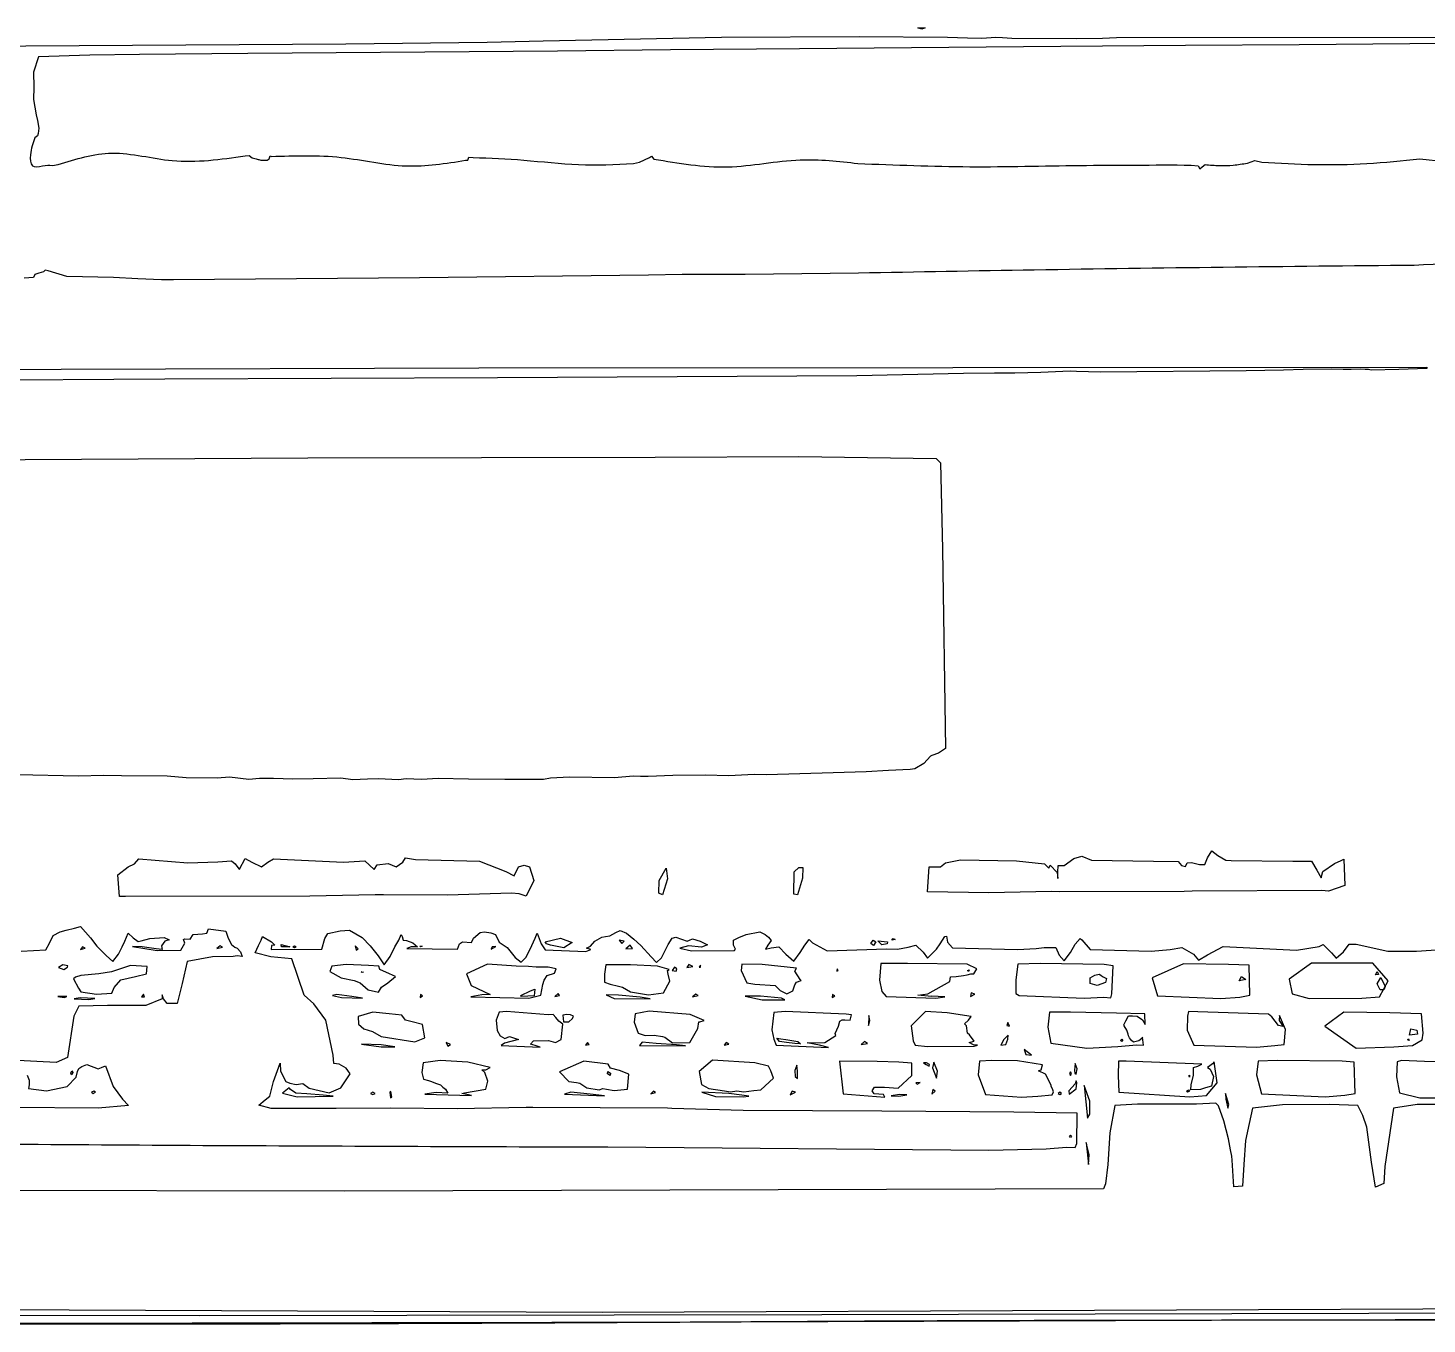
# Model space of a CAD drawing. Extents: x 14 to 139, y 93 to 208.
# Drawn here: x 42.3 to 95, y 93.2 to 142 of the extents above; entities that cross this region are included whole.
import ezdxf

# ---------------------------------------------------------------- set-up
doc = ezdxf.new("R2010")
doc.units = 0
doc.layers.add('Edge.Cuts', color=7, linetype='CONTINUOUS')
doc.layers.add('SilkS', color=7, linetype='CONTINUOUS')

msp = doc.modelspace()

# ---------------------------------------------------------------- linework, layer by layer
at = {"layer": 'Edge.Cuts', "color": 1}
msp.add_lwpolyline([(68.85843, 93.28473), (68.859008, 93.284985)], dxfattribs=at)
for points, knots in [([(27.629573, 128.146972), (27.633612, 127.653797), (27.642179, 126.607806), (27.668224, 125.192339), (27.704589, 124.143363), (27.731776, 123.423682), (27.743665, 122.799549), (27.777162, 121.578742), (27.711573, 120.04285), (27.955552, 118.92308), (27.759556, 118.055845), (28.058505, 118.025508), (28.226519, 118.010953), (28.405358, 118.120189), (28.618988, 117.875674), (28.451527, 117.124986), (28.617814, 115.931576), (28.594785, 114.579041), (28.604068, 113.743248), (28.593358, 113.163566), (27.612513, 113.436545), (26.526217, 113.199928), (24.441852, 113.293834), (22.575608, 113.228073), (21.164554, 113.244314), (20.412408, 113.146917), (19.886578, 112.988992), (19.386072, 112.752895), (18.772765, 111.986294), (18.32937, 109.977035), (17.21621, 107.123915), (16.369851, 104.293687), (15.655627, 101.952917), (15.094991, 100.143037), (14.591611, 98.537441), (14.246185, 97.435625), (14.072608, 96.821368), (14.000506, 96.382756), (13.952852, 96.011261), (13.903482, 95.676612), (13.832994, 95.250538), (13.771297, 94.77483), (13.776734, 94.317508), (13.82863, 93.956018), (14.097819, 93.794168), (14.470472, 93.705022), (15.075827, 93.598193), (15.983602, 93.534865), (16.98261, 93.465911), (17.984351, 93.426465), (19.098922, 93.446396), (20.585053, 93.420157), (22.818788, 93.386335), (25.974095, 93.332523), (30.14947, 93.281328), (36.070209, 93.199411), (44.86167, 93.199048), (56.163332, 93.21493), (64.672505, 93.261715), (68.85843, 93.28473)], [0, 0, 0, 0, 1.479565, 3.138056, 4.247098, 4.627908, 5.299303, 6.115963, 8.32182, 9.63419, 10.096083, 10.229372, 10.445683, 10.628923, 10.736339, 11.304368, 12.740702, 14.448658, 15.219344, 15.425239, 15.968114, 17.356447, 19.289845, 21.925924, 23.059864, 23.505213, 24.194715, 24.706843, 25.129506, 27.080379, 30.729912, 34.373716, 35.919853, 38.074387, 40.057405, 40.967343, 41.539541, 41.969817, 42.299156, 42.663482, 42.98396, 43.597089, 44.086612, 44.390271, 44.607085, 44.972176, 45.548638, 46.443966, 47.701682, 48.552988, 49.450329, 51.045081, 53.011707, 56.152458, 60.512282, 65.538814, 73.916172, 86.886081, 99.444015, 99.444015, 99.444015, 99.444015]), ([(86.92611, 93.350235), (90.987756, 93.353391), (99.208665, 93.359778), (109.589867, 93.423206), (116.125173, 93.407892), (118.789651, 93.471242), (119.596422, 93.485972), (120.958597, 93.507667), (123.099832, 93.548381), (126.036731, 93.611547), (129.055629, 93.683776), (131.885295, 93.749444), (134.262424, 93.798114), (136.040338, 93.8296), (137.062408, 93.843755), (137.535922, 93.862785), (137.811046, 93.946734), (138.022933, 94.017022), (138.194986, 94.070357), (138.386287, 94.123026), (138.580223, 94.182372), (138.762157, 94.298575), (138.906842, 94.491549), (138.922589, 94.901496), (138.825796, 95.648732), (138.710813, 96.452629), (138.560729, 97.2939), (138.323603, 98.268107), (138.069734, 99.326678), (137.834653, 100.300286), (137.712361, 100.80961), (137.592917, 101.326912), (137.430536, 102.039659), (137.192951, 103.03007), (136.938527, 104.063343), (136.738308, 104.901217), (136.604568, 105.461051), (136.573573, 105.74421), (136.562873, 105.841972)], [0, 0, 0, 0, 12.18483, 24.662509, 31.145266, 31.78847, 32.658131, 33.565978, 35.875511, 39.082993, 42.378647, 44.935004, 47.573652, 49.513572, 50.264814, 50.646687, 50.926104, 51.123222, 51.317191, 51.46607, 51.719083, 51.922105, 52.104538, 52.417963, 53.10424, 54.390731, 54.842115, 55.668655, 57.396834, 58.108766, 58.673303, 58.968231, 59.7015, 60.866294, 62.023872, 62.893233, 63.452381, 63.747228, 63.747228, 63.747228, 63.747228]), ([(68.859008, 93.284985), (70.763741, 93.296375), (74.832042, 93.320703), (80.854426, 93.342287), (84.97207, 93.347677), (86.92611, 93.350235)], [0, 0, 0, 0, 5.714302, 12.205118, 18.067243, 18.067243, 18.067243, 18.067243])]:
    msp.add_open_spline(points, degree=3, knots=knots, dxfattribs=at)
at = {"layer": 'SilkS', "color": 7}
for points in [[(75.864975, 142.010445), (76.140975, 142.010445), (76.021702, 141.968595), (75.864975, 142.010445)], [(45.79536, 109.301738), (45.733635, 110.121495), (46.12464, 110.419905), (46.35348, 110.536433), (46.51953, 110.723678), (48.371557, 110.568518), (49.497652, 110.605793), (50.008072, 110.643068), (50.14518, 110.527703), (50.285647, 110.341793), (50.309797, 110.335043), (50.5251, 110.73609), (50.78052, 110.589975), (51.14094, 110.419965), (51.37494, 110.58981), (51.588585, 110.720835), (54.23307, 110.589938), (55.033807, 110.645888), (55.21239, 110.484548), (55.390972, 110.323208), (55.494772, 110.498963), (55.908397, 110.547338), (56.216985, 110.419958), (56.470245, 110.589803), (56.562367, 110.759588), (56.948692, 110.693888), (59.35227, 110.632538), (60.345862, 110.239298), (60.660442, 110.083493), (60.821505, 110.421743), (61.041232, 110.481218), (61.24149, 110.419943), (61.400377, 109.907423), (61.11663, 109.315958), (60.843502, 109.40088), (60.561202, 109.42683), (58.152922, 109.3482), (55.738755, 109.36935), (55.4262, 109.3641), (52.957365, 109.318275), (46.015012, 109.2978), (45.795405, 109.3023)], [(76.235527, 109.479383), (76.290352, 110.421233), (76.72113, 110.417483), (76.905225, 110.570363), (77.469907, 110.679653), (79.580265, 110.637653), (80.64024, 110.527838), (80.808382, 110.363648), (80.851432, 110.47683), (81.119677, 110.207363), (81.135652, 109.97433), (81.143527, 110.218485), (81.151402, 110.462633), (81.37974, 110.462633), (81.7446, 110.730983), (82.0446, 110.8221), (82.41309, 110.670255), (84.74874, 110.63268), (85.66905, 110.618055), (85.80051, 110.463758), (85.949482, 110.433308), (86.008057, 110.568945), (86.17641, 110.577045), (86.479995, 110.50512), (86.67378, 110.50512), (86.784262, 110.759888), (86.937532, 111.014655), (87.164565, 110.84481), (87.466545, 110.671718), (87.66918, 110.650193), (89.990047, 110.629868), (90.69726, 110.636618), (90.899362, 110.29221), (91.0626, 110.00829), (91.1214, 110.244893), (91.558155, 110.54748), (91.811895, 110.660985), (91.918702, 110.71086), (91.955152, 109.72059), (91.33971, 109.502168), (91.086135, 109.528118), (86.202997, 109.502243), (85.905765, 109.491068), (81.203497, 109.478468), (80.902125, 109.488893), (78.542917, 109.435793), (76.235647, 109.479518)], [(66.10464, 109.422608), (66.11904, 109.899173), (66.386317, 110.371403), (66.441142, 109.959968), (66.246832, 109.358415), (66.104662, 109.422615)], [(71.201347, 109.386683), (71.208097, 110.228828), (71.38611, 110.398665), (71.533995, 110.398665), (71.522895, 109.98615), (71.32983, 109.358378), (71.2014, 109.386653)], [(62.532247, 107.36385), (62.0352, 107.463053), (61.875975, 107.512478), (61.83165, 107.592923), (62.400615, 107.725193), (62.847937, 107.56968), (62.532255, 107.363865)], [(64.803907, 107.617455), (64.61283, 107.659905), (64.72149, 107.532518), (64.803907, 107.61744)], [(74.102835, 107.530785), (74.183212, 107.659665), (74.290365, 107.589915), (74.19837, 107.45163), (74.102835, 107.5308)], [(74.506215, 107.478435), (74.358247, 107.631555), (74.730135, 107.597205), (74.714985, 107.517135), (74.506222, 107.478435)], [(74.891115, 107.655263), (74.93454, 107.718938), (75.00987, 107.680913), (74.891115, 107.655263)], [(44.497012, 107.352045), (44.404995, 107.405145), (44.325075, 107.3046), (44.497012, 107.352075)], [(49.677435, 107.394465), (49.587727, 107.447565), (49.464322, 107.345543), (49.677435, 107.394518)], [(51.900555, 107.408625), (51.885255, 107.490105), (52.211505, 107.400735), (51.900555, 107.40861)], [(52.320412, 107.404875), (52.384087, 107.447325), (52.447762, 107.404875), (52.384087, 107.362425), (52.320412, 107.404875)], [(54.77757, 107.33472), (54.669907, 107.447588), (54.703657, 107.281088), (54.777607, 107.334713)], [(57.110527, 107.4339), (57.19191, 107.4309), (57.136185, 107.408625), (57.110535, 107.434275)], [(59.972482, 107.41299), (59.834805, 107.404515), (59.796105, 107.318625), (59.972475, 107.413013)], [(65.119327, 107.34444), (65.027145, 107.46966), (64.869277, 107.33493), (65.119327, 107.344455)], [(43.70085, 106.555958), (43.830742, 106.64088), (43.849492, 106.68333), (43.65591, 106.72578), (43.48857, 106.626705), (43.70088, 106.555905)], [(45.50544, 105.660803), (45.59301, 105.870233), (45.84513, 106.167765), (46.397115, 106.28127), (46.810365, 106.393215), (46.840065, 106.66545), (46.209022, 106.7058), (45.486712, 106.460408), (45.011692, 106.386083), (44.337735, 106.322333), (44.130855, 106.257308), (44.056005, 106.195958), (44.25282, 105.850395), (44.337742, 105.706635), (44.92158, 105.624698), (45.505417, 105.660773)], [(55.55388, 105.696053), (55.664722, 105.884978), (55.89585, 106.048365), (56.184345, 106.285088), (55.96143, 106.389023), (55.59636, 106.555883), (55.56396, 106.680263), (55.175347, 106.703738), (54.333262, 106.744613), (53.791882, 106.679813), (53.722282, 106.472138), (54.144195, 106.231305), (54.63648, 106.13577), (54.86478, 106.046363), (55.165305, 105.79062), (55.553895, 105.69606)], [(61.21596, 105.466635), (61.665952, 105.579412), (61.738177, 105.990518), (61.789177, 106.15167), (61.89834, 106.329255), (62.17434, 106.41174), (62.24139, 106.573898), (61.943797, 106.642523), (61.495312, 106.640273), (61.198777, 106.664723), (60.738352, 106.679048), (59.658922, 106.745573), (58.859347, 106.381605), (59.039805, 105.947145), (59.751022, 105.605325), (59.442067, 105.597375), (59.02863, 105.51606), (61.215922, 105.46671)], [(66.281122, 105.667553), (66.530197, 106.110465), (66.464947, 106.381058), (66.438622, 106.513515), (66.502297, 106.554315), (66.05646, 106.67601), (65.042092, 106.724535), (64.107952, 106.726035), (64.060777, 106.375568), (64.060777, 106.072208), (64.27308, 105.995663), (64.59366, 105.918945), (64.742272, 105.880845), (65.037375, 105.706793), (65.724307, 105.59724), (66.281062, 105.66729)], [(66.757102, 106.488758), (66.782902, 106.57368), (66.700485, 106.64088), (66.61824, 106.5174), (66.757132, 106.488825)], [(67.390882, 106.658295), (67.234792, 106.73712), (67.171117, 106.62765), (67.390897, 106.658325)], [(67.674435, 106.714245), (67.631085, 106.63512), (67.682235, 106.63512), (67.674435, 106.71441)], [(71.152185, 105.74913), (71.235367, 105.973785), (71.297842, 106.069185), (71.470267, 106.135785), (71.438392, 106.16871), (71.235472, 106.48209), (71.300422, 106.602983), (70.005367, 106.734848), (69.241072, 106.746923), (69.214447, 106.513388), (69.425475, 106.0449), (69.72936, 106.002825), (70.48653, 105.95085), (70.683997, 105.759645), (70.931865, 105.632483), (71.152177, 105.749093)], [(72.87147, 106.515983), (72.830895, 106.578308), (72.81417, 106.49088), (72.87147, 106.516005)], [(76.384942, 105.540225), (75.864, 105.587325), (76.238407, 105.63285), (77.07273, 106.10241), (77.096355, 106.278465), (77.308665, 106.29174), (77.584657, 106.330815), (77.725185, 106.347015), (77.863185, 106.388115), (77.983072, 106.390365), (78.094185, 106.575592), (77.723235, 106.747747), (75.472312, 106.772722), (74.469315, 106.77315), (74.427765, 106.149397), (74.513287, 105.719482), (74.680417, 105.535755), (76.544355, 105.473205), (76.884037, 105.515355), (76.384957, 105.54063)], [(77.733667, 106.514145), (77.799892, 106.532895), (77.773192, 106.47102), (77.733667, 106.514145)], [(82.12794, 105.475987), (82.877362, 105.515212), (83.138482, 105.488587), (83.181382, 105.629512), (83.230957, 106.685115), (82.881502, 106.74384), (80.477092, 106.77129), (79.63086, 106.752165), (79.56201, 106.16763), (79.55901, 105.648945), (79.686397, 105.57432), (82.127895, 105.476092)], [(87.286935, 105.457252), (88.002367, 105.513877), (88.37325, 105.583627), (88.344075, 106.710367), (87.571995, 106.736542), (85.871325, 106.764967), (84.698662, 106.235362), (84.89943, 105.562582), (87.286965, 105.45729)], [(92.596312, 105.476692), (93.261127, 105.523492), (93.584257, 106.119502), (93.005512, 106.78338), (90.699097, 106.78788), (89.855827, 106.18377), (89.969287, 105.6402), (90.612427, 105.452782), (92.596312, 105.476932)], [(93.11331, 106.349482), (93.170235, 106.47099), (93.21966, 106.357485), (93.113272, 106.34946)], [(54.902557, 106.457505), (54.983947, 106.454505), (54.928222, 106.43223), (54.902572, 106.45788)], [(82.35627, 106.027132), (82.36377, 106.234477), (82.533075, 106.34361), (82.69977, 106.37001), (82.75632, 106.338135), (82.82232, 106.286385), (82.976955, 106.216635), (82.941105, 106.057492), (82.624972, 105.951712), (82.35666, 106.02699)], [(87.97458, 106.122165), (88.06185, 106.286295), (88.221075, 106.173765), (87.97458, 106.122165)], [(93.284542, 105.782415), (93.167775, 106.008562), (93.30993, 106.25412), (93.473527, 105.906892), (93.416452, 105.783195), (93.284497, 105.782445)], [(43.807005, 105.536902), (43.467315, 105.536902), (43.713975, 105.499477), (43.807005, 105.536902)], [(44.868525, 105.454335), (44.316532, 105.48636), (44.082997, 105.451935), (44.63499, 105.41991), (44.868525, 105.454335)], [(46.733332, 105.520252), (46.694332, 105.621862), (46.61649, 105.522787), (46.733317, 105.520537)], [(54.949447, 105.469027), (54.549607, 105.535777), (53.981407, 105.609802), (53.814907, 105.574852), (54.149565, 105.49143), (54.949447, 105.469005)], [(57.203407, 105.561277), (57.132607, 105.614377), (57.114907, 105.494497), (57.20337, 105.561322)], [(60.939967, 105.53601), (60.905317, 105.57291), (61.279612, 105.745575), (61.442535, 105.80865), (61.417635, 105.56439), (60.939952, 105.535965)], [(62.362402, 105.576427), (62.319952, 105.649477), (62.191087, 105.53934), (62.362417, 105.576465)], [(65.780505, 105.448117), (65.40897, 105.511043), (64.59474, 105.578168), (64.130497, 105.599392), (64.427985, 105.453082), (65.780505, 105.447832)], [(67.595917, 105.568778), (67.506217, 105.621878), (67.382805, 105.519863), (67.595917, 105.568763)], [(70.854577, 105.40476), (70.727197, 105.467085), (69.94167, 105.548385), (69.358357, 105.549068), (70.00536, 105.414188), (70.854577, 105.404738)], [(72.74409, 105.561128), (72.651877, 105.614228), (72.634402, 105.494505), (72.74409, 105.56118)], [(78.009232, 105.616478), (77.874412, 105.668453), (77.857087, 105.536903), (78.00924, 105.616463)], [(56.918347, 103.823355), (57.291105, 103.972673), (57.202957, 104.483708), (56.81586, 104.585093), (56.564272, 104.643968), (56.425552, 104.830823), (55.95081, 104.879873), (55.333417, 104.947298), (54.788107, 104.784683), (54.791857, 104.49573), (54.993705, 104.32197), (55.15647, 104.26767), (55.32, 104.22072), (55.64901, 104.03184), (56.918107, 103.823348)], [(61.64406, 103.620292), (61.450477, 103.684492), (61.279687, 103.734592), (61.392045, 103.86147), (61.959067, 103.88067), (62.22138, 103.795747), (62.431987, 103.912515), (62.494237, 104.493825), (62.342985, 104.6025), (62.227027, 104.7405), (62.128897, 104.860297), (61.93782, 104.842447), (60.366765, 104.966347), (60.096945, 104.949547), (59.9787, 104.647597), (60.025575, 104.256832), (60.1332, 104.048752), (60.310575, 103.94952), (60.489855, 104.03283), (60.818925, 103.918102), (60.292432, 103.779547), (60.165045, 103.688242), (61.644007, 103.620292)], [(67.277182, 103.79808), (67.582905, 104.334735), (67.618005, 104.585955), (67.64883, 104.57433), (67.823355, 104.636205), (67.287915, 104.855655), (65.745135, 104.98503), (65.21946, 104.886607), (65.18676, 104.568705), (65.33376, 104.149192), (65.593507, 104.070622), (65.932432, 104.072872), (66.24591, 104.028997), (66.332557, 103.996522), (66.629782, 103.784887), (67.277242, 103.798237)], [(72.502957, 103.615117), (72.1638, 103.70019), (71.699242, 103.784085), (72.36285, 103.79916), (72.777142, 104.069302), (72.753442, 104.135377), (72.877102, 104.419477), (72.929752, 104.60244), (73.011082, 104.65554), (73.119367, 104.65605), (73.315987, 104.64435), (73.363312, 104.83845), (73.168387, 104.870025), (70.873792, 104.968297), (70.44441, 104.929147), (70.37061, 104.283967), (70.448122, 103.931595), (70.525252, 103.704772), (72.503055, 103.615042)], [(77.988427, 103.665915), (78.115425, 103.70379), (77.966812, 103.70829), (77.799472, 103.79556), (77.990542, 103.857435), (77.813865, 104.096355), (77.733277, 104.15328), (77.699902, 104.432572), (77.622307, 104.50914), (77.77242, 104.643705), (77.881852, 104.776635), (76.968945, 104.920575), (76.161615, 104.9703), (75.61827, 104.431305), (75.69042, 103.86468), (75.767272, 103.706917), (76.22589, 103.645642), (77.988405, 103.666192)], [(83.401807, 103.64994), (84.102405, 103.70799), (84.367785, 103.70574), (84.326835, 104.008237), (84.30771, 103.947412), (84.195487, 103.859325), (83.985607, 103.811175), (83.911282, 103.8735), (83.844907, 103.982212), (83.803132, 104.047537), (83.784607, 104.114062), (83.741482, 104.26698), (83.645947, 104.43162), (83.624722, 104.47272), (83.699047, 104.617207), (83.798497, 104.804317), (83.957722, 104.811067), (84.13584, 104.797492), (84.32691, 104.649232), (84.431497, 104.475675), (84.414922, 104.88231), (83.356215, 104.90421), (81.618742, 104.943585), (80.830395, 104.940585), (80.76927, 104.383485), (80.8806, 103.773952), (82.23417, 103.591095), (83.401845, 103.650195)], [(88.624492, 103.630102), (89.315797, 103.687702), (89.673037, 103.726402), (89.713762, 104.285647), (89.49222, 104.821545), (89.47362, 104.632935), (89.625855, 104.402445), (89.456707, 104.44272), (89.1999, 104.769592), (89.072002, 104.863815), (86.418577, 104.957895), (86.05968, 104.963895), (86.022255, 104.79405), (86.01048, 104.26566), (86.266065, 103.700917), (88.624477, 103.630342)], [(93.80475, 103.634355), (94.505355, 103.685505), (94.86627, 103.901587), (94.90947, 104.158477), (94.83627, 104.881162), (93.642457, 104.914762), (91.921425, 104.941537), (91.19463, 104.417737), (92.374747, 103.583077), (93.804765, 103.634302)], [(62.721405, 104.577923), (62.862952, 104.703158), (62.893327, 104.793585), (62.777115, 104.83836), (62.638252, 104.85756), (62.492715, 104.833185), (62.52159, 104.582618), (62.721367, 104.578118)], [(74.060377, 104.623973), (74.021677, 104.81505), (74.012452, 104.443515), (74.060377, 104.623973)], [(79.32552, 104.41167), (79.26102, 104.560283), (79.22442, 104.443515), (79.325512, 104.41164)], [(70.918305, 103.79601), (70.652925, 103.83426), (70.558192, 103.966537), (70.70697, 103.943737), (70.89702, 103.915612), (71.34429, 103.835925), (71.449072, 103.755405), (71.236762, 103.758405), (70.918305, 103.79568)], [(73.96752, 103.76403), (73.85826, 103.838355), (73.727955, 103.723447), (73.96752, 103.764023)], [(79.187047, 103.72158), (79.251622, 103.92327), (79.274422, 104.071882), (79.102672, 103.908412), (78.990247, 103.707375), (79.1871, 103.72155)], [(83.507955, 103.880932), (83.550405, 103.923382), (83.592855, 103.880932), (83.550405, 103.838482), (83.507955, 103.880932)], [(94.314277, 103.904377), (94.357402, 103.943902), (94.376152, 103.877677), (94.314277, 103.904377)], [(94.384252, 104.079562), (94.434352, 104.3199), (94.663552, 104.2608), (94.684777, 104.115997), (94.384237, 104.079547)], [(55.653585, 103.712805), (54.908407, 103.734855), (55.653585, 103.635795), (56.16312, 103.633545), (55.653585, 103.712475)], [(58.259362, 103.725405), (58.100265, 103.79988), (58.156065, 103.668405), (58.25934, 103.725405)], [(63.48762, 103.732155), (63.42912, 103.79583), (63.34608, 103.696755), (63.487612, 103.732155)], [(67.11594, 103.673467), (66.77625, 103.711192), (66.014077, 103.760392), (65.487285, 103.813117), (65.385982, 103.68927), (67.11594, 103.67352)], [(68.742172, 103.742805), (68.650147, 103.795905), (68.570235, 103.69536), (68.742172, 103.742835)], [(80.153167, 103.328032), (79.86696, 103.54083), (79.92951, 103.352325), (80.15319, 103.328025)], [(59.050515, 101.800327), (58.883182, 101.842777), (58.6896, 101.886052), (58.79247, 101.903527), (59.590567, 102.042292), (59.666197, 102.33972), (59.553847, 102.672825), (59.441497, 102.776947), (59.596312, 102.776947), (59.75112, 102.856672), (58.919227, 103.055452), (57.868882, 103.118527), (57.230505, 103.040835), (57.18183, 102.677317), (57.244155, 102.415455), (57.43905, 102.37608), (57.54312, 102.333555), (57.69096, 102.267855), (57.88185, 102.203055), (57.972832, 102.124477), (58.073685, 102.0396), (58.162672, 101.896132), (57.727132, 101.922007), (57.298455, 101.851957), (59.050485, 101.800282)], [(63.864922, 102.01731), (64.004572, 102.07146), (64.13301, 102.047985), (64.42209, 101.99541), (64.928662, 102.050235), (64.979362, 102.614212), (64.624042, 102.743115), (64.294447, 102.831997), (64.198747, 102.979552), (63.290692, 103.099372), (62.368537, 102.70185), (62.718532, 102.337492), (63.00444, 102.297892), (63.134535, 102.267592), (63.392835, 102.099202), (63.86493, 102.01734)], [(69.050055, 101.975595), (69.316582, 101.94807), (69.688852, 101.992395), (69.956805, 102.016095), (70.42479, 102.453765), (70.329127, 102.738922), (70.246657, 102.91365), (69.729427, 103.036612), (68.12991, 103.141882), (67.626502, 102.714622), (67.718872, 102.215145), (67.989225, 102.069945), (68.579205, 101.977147), (68.81274, 101.945647), (69.050055, 101.975572)], [(71.339587, 102.72387), (71.314537, 102.946792), (71.231617, 102.746452), (71.246017, 102.527077), (71.33229, 102.440797), (71.33979, 102.72387)], [(74.626755, 101.742352), (74.57808, 101.843332), (74.224447, 101.869357), (74.150122, 101.97504), (74.23026, 102.118875), (74.613262, 102.123375), (75.12279, 102.083775), (75.641512, 102.553357), (75.642262, 103.02222), (75.148717, 103.064745), (74.336325, 103.082445), (72.920182, 103.10307), (73.058002, 101.863582), (74.626642, 101.742375)], [(76.310857, 102.96777), (76.19409, 103.030845), (76.077322, 103.030207), (76.183477, 102.971332), (76.300245, 102.908257), (76.310895, 102.967807)], [(76.607437, 102.72612), (76.46397, 103.06029), (76.417845, 102.852412), (76.570545, 102.46128), (76.607445, 102.72612)], [(80.38428, 101.779102), (80.925652, 101.827327), (80.981527, 101.948962), (80.939077, 102.057622), (80.888152, 102.140032), (80.888152, 102.190957), (80.678332, 102.607072), (80.41218, 102.740662), (80.512455, 102.776887), (80.564355, 102.961267), (79.62282, 103.11312), (78.660525, 103.11837), (78.193455, 103.10247), (78.14358, 102.580515), (78.417727, 101.841007), (79.77141, 101.741347), (80.384265, 101.778922)], [(81.864945, 102.808537), (81.78831, 103.010227), (81.76341, 102.75546), (81.78516, 102.638692), (81.833085, 102.606817), (81.86496, 102.808507)], [(86.11932, 101.760315), (86.741077, 101.79954), (87.138015, 102.281535), (87.026317, 103.074203), (86.968567, 102.996525), (86.873025, 102.9222), (86.77749, 102.8619), (86.883645, 102.79755), (87.002167, 102.519105), (86.92536, 102.160628), (86.709112, 102.089603), (86.51757, 102.034853), (86.153265, 102.012728), (86.160765, 102.202328), (86.247067, 102.576428), (86.247067, 102.858668), (86.418195, 102.904718), (86.568412, 102.984623), (83.720647, 103.093508), (83.423422, 103.095758), (83.411497, 102.553965), (83.443222, 101.930708), (86.119657, 101.760623)], [(91.214632, 101.760127), (91.95522, 101.822302), (92.337375, 101.887102), (92.309625, 103.06371), (91.854187, 103.09836), (89.41002, 103.117785), (88.691212, 103.09236), (88.624462, 102.585592), (88.808055, 101.865022), (91.21458, 101.760112)], [(96.52224, 101.721428), (97.277872, 101.777152), (97.637017, 101.836627), (97.650217, 102.745455), (97.548532, 103.06611), (96.58596, 103.07136), (94.951215, 103.08171), (94.087335, 103.124985), (93.926835, 103.07001), (93.89901, 102.514733), (94.013227, 101.910315), (94.781347, 101.719358), (96.52224, 101.721608)], [(43.955617, 102.647033), (43.998067, 102.73446), (44.040517, 102.67326), (43.998067, 102.585833), (43.955617, 102.647033)], [(64.17117, 102.62352), (64.186545, 102.70686), (64.295272, 102.648135), (64.279897, 102.564795), (64.17117, 102.62352)], [(75.960772, 102.299265), (75.797947, 102.284565), (75.842497, 102.231465), (75.960772, 102.299265)], [(81.830775, 102.053272), (81.856575, 102.285307), (81.83535, 102.352507), (81.788325, 102.249382), (81.55182, 101.987047), (81.565395, 101.85225), (81.830775, 102.053302)], [(81.66093, 102.62808), (81.61848, 102.691755), (81.57603, 102.62808), (81.61848, 102.564405), (81.66093, 102.62808)], [(86.080215, 102.54699), (86.105865, 102.57264), (86.102115, 102.491258), (86.07984, 102.546983)], [(44.889817, 101.927872), (44.828617, 101.970322), (44.74119, 101.927872), (44.80239, 101.885422), (44.889817, 101.927872)], [(53.840265, 101.777453), (53.45919, 101.820652), (52.851232, 101.866402), (52.43832, 101.897452), (52.234695, 102.03285), (52.18647, 102.097575), (51.938295, 101.88933), (52.490287, 101.75889), (53.840235, 101.777415)], [(55.42011, 101.885385), (55.335187, 101.927835), (55.250272, 101.885385), (55.335187, 101.842935), (55.42011, 101.885385)], [(56.018482, 101.95866), (55.974007, 101.92776), (56.004532, 101.715458), (56.049007, 101.746358), (56.018482, 101.95866)], [(64.064662, 101.794327), (63.520777, 101.861152), (62.789625, 101.931352), (62.560455, 101.858452), (64.064662, 101.794327)], [(65.982277, 101.91726), (65.914027, 101.97036), (65.811525, 101.86866), (65.982307, 101.91726)], [(69.28359, 101.753752), (69.495892, 101.784577), (69.241125, 101.815627), (68.752822, 101.885302), (67.733767, 101.931277), (68.246077, 101.765017), (69.28359, 101.753767)], [(71.258017, 101.929357), (71.130637, 101.970307), (71.056312, 101.830972), (71.257995, 101.929335)], [(75.458107, 101.826877), (75.171495, 101.842852), (74.86719, 101.797027), (75.153802, 101.781052), (75.458107, 101.826877)], [(76.51602, 101.963685), (76.431105, 102.032835), (76.38918, 101.85117), (76.516027, 101.963715)], [(81.278782, 101.885422), (81.215107, 101.927872), (81.151432, 101.885422), (81.215107, 101.842972), (81.278782, 101.885422)], [(82.352692, 101.588048), (82.130715, 102.180375), (82.258852, 100.950263), (82.345402, 101.099745), (82.352902, 101.588048)], [(85.99194, 101.970233), (86.058165, 102.012683), (86.09814, 101.970233), (86.031915, 101.927783), (85.99194, 101.970233)], [(87.585862, 101.47128), (87.45582, 101.876408), (87.470745, 101.664098), (87.54087, 101.322668), (87.585795, 101.47128)], [(81.575947, 100.27173), (81.618397, 100.31418), (81.660847, 100.27173), (81.618397, 100.22928), (81.575947, 100.27173)], [(82.315792, 99.581768), (82.210327, 100.036605), (82.30149, 99.210233), (82.315815, 99.581768)], [(38.181022, 93.519218), (30.941445, 93.578843), (20.071462, 93.73278), (14.735497, 93.945742), (14.020785, 94.24302), (14.267047, 94.22622), (15.804142, 93.948517), (18.373027, 93.882217), (20.941905, 93.837292), (63.975997, 93.64782), (101.065582, 93.79635), (130.618342, 94.07253), (133.229685, 94.13478), (135.11919, 94.17798), (136.966237, 94.219305), (137.136082, 94.200405), (133.781677, 94.02852), (129.53559, 93.944265), (112.04172, 93.648952), (108.30516, 93.628402), (72.25587, 93.540952), (48.796237, 93.504202), (38.181022, 93.519052)]]:
    msp.add_lwpolyline(points, close=True, dxfattribs=at)
for points in [[(36.942315, 140.812103), (37.05774, 140.952495), (38.48364, 141.228435), (39.875467, 141.285585), (42.270037, 141.339285), (54.316305, 141.41361), (59.64441, 141.48261), (61.758712, 141.52956), (68.47701, 141.667425), (73.657237, 141.692475), (76.99041, 141.66915), (77.73348, 141.633975), (78.276, 141.632475), (78.81003, 141.66795), (79.053037, 141.652125), (79.410682, 141.6249), (81.830955, 141.61365), (82.828785, 141.6276), (83.353927, 141.648525), (104.398912, 141.668925)], [(97.180567, 141.439358), (90.238215, 141.378158), (85.949655, 141.353033), (81.25773, 141.311633), (71.40681, 141.225015), (66.54504, 141.182115), (62.298952, 141.141015), (50.623905, 141.052478), (46.547212, 141.013853), (44.677237, 140.988428), (42.745717, 140.926778), (42.5478, 140.351745), (42.57, 139.78428), (42.557925, 139.31721), (42.650527, 138.74145), (42.698302, 138.52914), (42.748552, 138.242138), (42.723277, 138.039428), (42.697852, 137.94711), (42.60408, 137.867925)], [(50.521687, 137.195115), (50.680912, 137.20704), (50.792017, 137.120775), (50.94063, 137.08515)], [(51.360952, 137.028975), (51.428902, 137.08395), (51.471352, 137.191275), (51.513802, 137.172675)], [(58.831575, 137.026058), (58.911577, 137.035283), (58.946677, 137.150895), (59.10981, 137.13357)], [(65.153737, 136.903103), (65.377207, 136.961453), (65.758582, 137.12769), (65.835997, 137.18079), (65.92503, 137.074635)], [(94.781662, 137.084153), (95.715802, 136.97892)], [(42.893482, 136.81764), (43.096792, 136.84194), (43.165042, 136.850115), (43.272945, 136.82889), (43.478527, 136.873215)], [(86.162032, 136.849973), (86.427412, 136.817198), (86.484487, 136.702343), (86.57313, 136.78254), (86.685922, 136.866495)], [(88.282642, 136.92237), (88.568025, 137.0211), (88.823572, 136.95435)], [(47.380725, 132.526418), (46.485562, 132.560093), (45.56493, 132.608093), (43.811152, 132.651818), (43.103895, 132.866828), (42.99432, 132.892178), (42.926895, 132.830078), (42.748305, 132.773378), (42.598695, 132.731753), (42.550845, 132.611723), (42.198345, 132.590498)], [(73.636162, 132.77568), (69.36885, 132.72948), (66.991035, 132.72498), (65.717212, 132.69723), (57.097657, 132.604778), (47.826997, 132.529778), (47.381152, 132.526028), (47.38077, 132.526208)], [(28.382272, 129.097815), (43.594642, 129.16509), (59.326395, 129.209115), (95.035995, 129.233865), (95.041245, 129.19179), (93.987502, 129.150765), (92.950665, 129.121065), (92.849565, 129.144915), (92.71845, 129.154365), (92.528467, 129.158865), (92.191447, 129.152865), (91.89588, 129.14364), (91.442355, 129.15819), (90.386467, 129.14364), (89.643405, 129.12219), (88.242187, 129.096015), (82.752555, 129.047865), (81.845685, 129.069765), (81.609277, 129.079815), (80.499262, 129.034215), (79.516477, 129.015165), (78.752182, 129.013665), (77.584507, 128.99364), (73.571955, 128.908658), (60.02694, 128.830313), (47.50098, 128.783288), (39.815565, 128.739563)], [(40.089412, 125.748383), (52.881555, 125.819108), (65.97165, 125.846033), (71.380732, 125.874683), (76.56096, 125.801183), (76.718115, 125.627588), (76.79376, 122.383425), (76.90917, 114.871178), (76.63995, 114.703245), (76.395795, 114.613935), (76.33947, 114.58116), (76.098532, 114.31545), (75.75648, 114.11409), (75.57789, 114.088815), (74.757705, 114.04494), (73.918522, 113.998965), (72.682897, 113.957565), (70.169602, 113.886165), (69.70692, 113.892915), (69.218617, 113.871315), (68.752807, 113.846865), (67.861125, 113.868915), (66.63714, 113.862915), (65.711505, 113.815365), (65.417902, 113.817615), (65.15463, 113.83494), (64.719022, 113.79819), (64.44303, 113.76999), (62.738962, 113.79519), (62.027932, 113.751915), (61.761202, 113.708415), (60.30309, 113.709098), (58.944345, 113.715848), (57.797902, 113.744948), (57.172522, 113.711873), (56.59125, 113.728673), (56.302492, 113.695748), (55.553715, 113.735348), (55.129102, 113.720798), (54.58251, 113.691773), (54.582472, 113.691833), (54.136627, 113.755133), (53.084707, 113.729858), (52.316377, 113.713733), (51.595147, 113.750408), (51.071062, 113.748158), (50.667075, 113.712383), (49.93638, 113.797358), (49.473397, 113.758133), (48.30786, 113.770883), (47.586022, 113.828933), (45.866355, 113.850158), (45.208215, 113.856908), (44.23161, 113.835608), (41.959957, 113.879558)], [(42.087832, 107.24418), (43.013055, 107.29398), (43.14939, 107.54385), (43.291192, 107.836365), (43.556572, 107.969647), (43.786298, 108.034372), (44.093153, 108.105247), (44.320838, 108.175147), (44.702055, 107.744437), (44.940638, 107.42505), (45.2958, 107.077372), (45.543225, 106.852755), (45.75978, 107.134132), (45.89034, 107.407762), (45.994268, 107.623305), (46.117845, 107.913562), (46.31193, 107.74134), (46.493865, 107.608507), (46.611472, 107.627182), (46.939065, 107.715), (47.474295, 107.756025), (47.659267, 107.66913), (47.501775, 107.617155), (47.369872, 107.437267), (47.395447, 107.309362), (47.17254, 107.330962), (46.641915, 107.408535), (46.284705, 107.415285), (47.206935, 107.261437), (48.10749, 107.280637), (48.248903, 107.54523), (48.202253, 107.676825), (48.253178, 107.7108), (48.45699, 107.699025), (48.566918, 107.86887), (48.91785, 107.89002), (49.085813, 107.925345), (49.149488, 108.076462), (49.80027, 107.99469), (49.88445, 107.736945), (50.013795, 107.487292), (50.138783, 107.387122), (50.222842, 107.348647), (50.34672, 107.219947), (50.41017, 107.045467), (50.221222, 107.061892), (50.076247, 107.040592), (49.298303, 107.028592), (48.3447, 106.856737), (48.155025, 106.028752), (47.971305, 105.27201), (47.58261, 105.26451), (47.44998, 105.444382), (47.40618, 105.600412), (47.40093, 105.444052), (46.779877, 105.193485), (45.345562, 105.198735), (44.26281, 105.168435), (44.07426, 104.794297), (43.828845, 103.239008), (43.407892, 103.04736), (41.714137, 103.131907)], [(64.188735, 99.86607), (78.540503, 99.74133), (80.706008, 99.800505), (81.462143, 99.85338), (81.793673, 99.84813), (81.854198, 99.99306), (81.866723, 101.141752), (79.488915, 101.177152), (74.506703, 101.210753), (69.290655, 101.240228), (66.60216, 101.312228), (66.432128, 101.327078), (61.364085, 101.355052), (61.116953, 101.352053), (58.506983, 101.306003), (56.014995, 101.325202), (53.955645, 101.314853), (51.503528, 101.321603), (51.047078, 101.440448), (51.281423, 101.64792), (51.452715, 101.785883), (51.599715, 102.33399), (51.84024, 103.017188), (51.858165, 102.71919), (52.063463, 102.33045), (52.214175, 102.2682), (52.448258, 102.220575), (52.692908, 102.258525), (52.940978, 102.087502), (53.688645, 101.911642), (54.126495, 102.098557), (54.486375, 102.621457), (54.39594, 102.748417), (54.329715, 102.835185), (54.066825, 102.983152), (53.862045, 103.005127), (53.84307, 103.323142), (53.56095, 104.63772), (53.112938, 105.253905), (52.751085, 105.58671), (52.2903, 106.948057), (51.492878, 107.030565), (50.902935, 107.18412), (51.030698, 107.450092), (51.131955, 107.654565), (51.17538, 107.78931), (51.516878, 107.596417), (51.644588, 107.469037), (51.515655, 107.455687), (51.503505, 107.299365), (53.417468, 107.31684), (53.53101, 107.720032), (53.637157, 107.909085), (54.104228, 108.005992), (54.461648, 108.036892), (54.932123, 107.76063), (55.233923, 107.447782), (55.532783, 107.068777), (55.762373, 106.725945), (55.99104, 107.0412), (56.166023, 107.408242), (56.312198, 107.660632), (56.401658, 107.872395), (56.440208, 107.79807), (56.481383, 107.66007), (56.603768, 107.647095), (56.849213, 107.553322), (57.012795, 107.408835), (56.780775, 107.407335), (56.611748, 107.34261), (58.530765, 107.31111), (58.60509, 107.518372), (58.717313, 107.59671), (59.056215, 107.56551), (59.133975, 107.735055), (59.380485, 107.950567), (59.545523, 107.969767), (59.779058, 107.936392), (59.95173, 107.872942), (60.091223, 107.581102), (60.3939, 107.382885), (60.700485, 107.00223), (60.922313, 106.832385), (61.11717, 107.01087), (61.328093, 107.460105), (61.45476, 107.725485), (61.53276, 107.915137), (61.683458, 107.516647), (61.832123, 107.29452), (63.360713, 107.223645), (63.551783, 107.301922), (63.381938, 107.351797), (63.54117, 107.42901), (63.700395, 107.622877), (63.957203, 107.765842), (64.10526, 107.788942), (64.268318, 107.814067), (64.487948, 107.942752), (64.657605, 108.025912), (64.894905, 107.923177), (65.17152, 107.699235), (65.43636, 107.44965), (65.82684, 107.030325), (66.026213, 106.819207), (66.20526, 106.989052), (66.46437, 107.493345), (66.612098, 107.725777), (66.746498, 107.773852), (67.182188, 107.622412), (67.264605, 107.660362), (67.373265, 107.702812), (67.665623, 107.616465), (67.83945, 107.531542), (67.946483, 107.479792), (67.723568, 107.393227), (67.234088, 107.447827), (66.901568, 107.35257), (67.340565, 107.25426), (68.965545, 107.26866), (68.99742, 107.317935), (68.923095, 107.46924), (68.920095, 107.649697), (69.121785, 107.75946), (69.398535, 107.875245), (69.919538, 107.97099), (70.1127, 107.870017), (70.241385, 107.765662), (70.34544, 107.64207), (70.210493, 107.473027), (70.128075, 107.315212), (70.343175, 107.360962), (70.628258, 107.399812), (70.89597, 107.129557), (71.190383, 106.863735), (71.431778, 107.185327), (71.60574, 107.46921), (71.769473, 107.685735), (71.902748, 107.55612), (72.447255, 107.249962), (74.682007, 107.325007), (75.102375, 107.320507), (75.507698, 107.387557), (75.787928, 107.462482), (76.06974, 107.202757), (76.230382, 106.981065), (76.565962, 107.319217), (76.708942, 107.522317), (76.885065, 107.787825), (76.951365, 107.80905), (76.987515, 107.583742), (77.170957, 107.365185), (79.623075, 107.30421), (80.323792, 107.34351), (80.621017, 107.381385), (81.068025, 107.382885), (81.19434, 107.096272), (81.384915, 106.874902), (81.620512, 107.186737), (81.791542, 107.505195), (81.978555, 107.72412), (82.042005, 107.672745), (82.361812, 107.298067), (84.654697, 107.240392), (85.376535, 107.298592), (85.810942, 107.382727), (86.250187, 107.129317), (86.435782, 106.90344), (86.776837, 107.097435), (87.365272, 107.42247), (90.132157, 107.273602), (90.984112, 107.411602), (91.138635, 107.490592), (91.445955, 107.17254), (91.63209, 106.976895), (91.900335, 107.214592), (92.120535, 107.50602), (92.374725, 107.50077), (93.574598, 107.237505), (94.65735, 107.238255), (95.567152, 107.303505)], [(42.31614, 102.57288), (42.392745, 102.387892), (42.393465, 102.208507), (42.36924, 102.064417), (43.047893, 101.98701), (43.815728, 102.142417), (44.165685, 102.499552), (44.21091, 102.712747), (44.257335, 102.818895), (44.36748, 102.900143), (44.565195, 102.968243), (44.986148, 102.811035), (45.118545, 102.85866), (45.269948, 102.922335), (45.55227, 102.144135), (45.90882, 101.672423), (46.12686, 101.42742), (44.989545, 101.332238), (41.705708, 101.348888)], [(96.874282, 101.465033), (94.681402, 101.465453), (93.78852, 101.325173), (93.464977, 99.135698), (93.418252, 98.495093), (93.108517, 98.35791), (92.95575, 99.29577), (92.78187, 100.611308), (92.625465, 101.0541), (92.436907, 101.432708), (91.384755, 101.461283), (89.610382, 101.457533), (88.480642, 101.325323), (88.34706, 100.74588), (88.20975, 100.108965), (88.152675, 99.210998), (88.103625, 98.388315), (87.776175, 98.36019), (87.7146, 99.365078), (87.6945, 99.526808), (87.647775, 99.76392), (87.569745, 100.175408), (87.391147, 100.845743), (87.189832, 101.413628), (87.089077, 101.51445), (86.35998, 101.477325), (84.14475, 101.476905), (83.28282, 101.434455), (83.10528, 100.399868), (83.01954, 99.210968), (82.934812, 98.483055), (82.860337, 98.295488), (54.273555, 98.202765), (40.102297, 98.22264)], [(34.953427, 93.22353), (68.85843, 93.28473), (68.859, 93.284985), (86.926102, 93.350235), (118.07115, 93.454665)]]:
    msp.add_lwpolyline(points, dxfattribs=at)
for points, knots in [([(42.60408, 137.867925), (42.533472, 137.673735), (42.418974, 137.358838), (42.42581, 136.725921), (42.741114, 136.787758), (42.893482, 136.81764)], [0, 0, 0, 0, 0.661266, 1.072307, 1.456694, 1.456694, 1.456694, 1.456694]), ([(43.478527, 136.873215), (44.151946, 137.077729), (45.569573, 137.508257), (47.929074, 136.823772), (49.606073, 137.06397), (50.521687, 137.195115)], [0, 0, 0, 0, 2.070153, 4.357921, 7.109114, 7.109114, 7.109114, 7.109114]), ([(50.94063, 137.08515), (50.987111, 137.070017), (51.077892, 137.040462), (51.220321, 137.024422), (51.313879, 137.027451), (51.360952, 137.028975)], [0, 0, 0, 0, 0.146338, 0.285812, 0.427054, 0.427054, 0.427054, 0.427054]), ([(51.513802, 137.172675), (52.392533, 137.202384), (54.097023, 137.260012), (56.515944, 136.662776), (58.084474, 136.908851), (58.831575, 137.026058)], [0, 0, 0, 0, 2.629688, 5.100858, 7.348423, 7.348423, 7.348423, 7.348423]), ([(59.10981, 137.13357), (59.74809, 137.109), (61.075882, 137.057888), (63.083677, 136.807001), (64.463972, 136.87108), (65.153737, 136.903103)], [0, 0, 0, 0, 1.916126, 3.986046, 6.053677, 6.053677, 6.053677, 6.053677]), ([(65.92503, 137.074635), (66.850873, 136.914822), (68.688093, 136.597692), (71.246711, 137.172932), (72.885571, 136.989526), (73.60917, 136.908548)], [0, 0, 0, 0, 2.793199, 5.542759, 7.716545, 7.716545, 7.716545, 7.716545]), ([(88.823572, 136.95435), (89.484386, 136.918199), (90.802222, 136.846105), (92.794439, 136.873959), (94.115329, 137.013673), (94.781662, 137.084153)], [0, 0, 0, 0, 1.985213, 3.959039, 5.968382, 5.968382, 5.968382, 5.968382]), ([(73.60917, 136.908548), (75.016438, 136.852093), (77.800448, 136.740409), (81.985554, 136.853273), (84.762502, 136.851078), (86.162032, 136.849973)], [0, 0, 0, 0, 4.223937, 8.356253, 12.554911, 12.554911, 12.554911, 12.554911]), ([(86.685922, 136.866495), (86.868005, 136.851243), (87.221592, 136.821625), (87.758029, 136.831972), (88.105228, 136.891799), (88.282642, 136.92237)], [0, 0, 0, 0, 0.548075, 1.064315, 1.603751, 1.603751, 1.603751, 1.603751]), ([(111.324217, 133.986195), (109.506464, 133.81159), (105.811218, 133.456641), (100.21645, 133.30473), (96.451007, 133.14861), (94.569382, 133.070595)], [0, 0, 0, 0, 5.476694, 11.133379, 16.783479, 16.783479, 16.783479, 16.783479]), ([(94.569382, 133.070595), (92.168061, 133.04693), (87.393294, 132.999875), (80.415503, 132.900899), (75.839255, 132.816373), (73.636162, 132.77568)], [0, 0, 0, 0, 7.204309, 14.324986, 20.935387, 20.935387, 20.935387, 20.935387]), ([(41.304075, 99.976545), (43.84679, 99.959344), (48.932218, 99.924941), (56.560472, 99.89347), (61.645979, 99.875203), (64.188735, 99.86607)], [0, 0, 0, 0, 7.628318, 15.256624, 22.884941, 22.884941, 22.884941, 22.884941])]:
    msp.add_open_spline(points, degree=3, knots=knots, dxfattribs=at)

doc.saveas('drawing.dxf')
